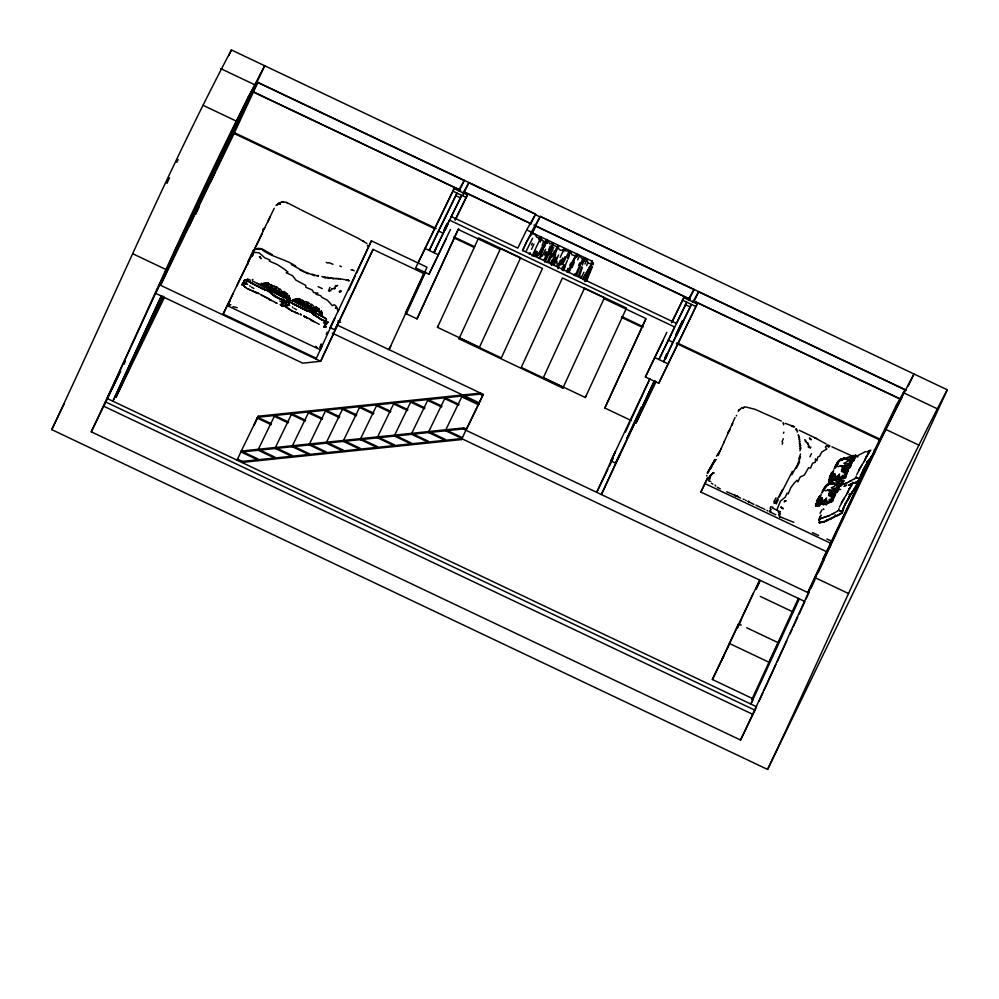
<?xml version="1.0" encoding="UTF-8"?>
<svg xmlns="http://www.w3.org/2000/svg" width="999" height="999" viewBox="0 0 999 999"><rect width="100%" height="100%" fill="white"/><g stroke="black" fill="none" stroke-linecap="round" stroke-linejoin="round"><path stroke-width="1.5" d="M282.03 294.68L282.043 293.456L284.877 292.22M295.279 299.338L294.143 300.125L294.955 300.462L295.617 299.663L293.594 299.688L313.461 309.34L319.942 311.351L322.265 313.586M818.531 504.433L816.52 505.494L816.108 504.058L817.294 506.206L816.458 506.143L820.853 503.471L823.75 504.932M321.516 311.276L321.69 313.686L320.816 312.924L321.928 312.675L306.631 306.218L314.198 309.977M850.062 467.682L850.311 464.985L850.786 466.608M304.383 303.409L304.807 304.083M326.273 320.155L326.461 319.48M367.445 245.354L367.357 245.929M830.381 501.411L832.679 498.414L831.58 500.237L832.666 501.023L831.967 501.748C828.995 500.499 828.758 503.309 830.394 500.349L829.832 500.074L829.944 502.06L830.693 502.285L836.687 490.159L843.306 480.382L840.796 480.994M836.812 480.719L833.853 479.732L835.439 479.083L834.177 479.795L835.176 478.446L832.779 477.135M844.355 506.256L842.219 512.949L842.157 511.538M872.901 454.682L863.673 468.881L859.577 480.319L859.515 478.908M246.229 280.02L244.518 280.082L243.681 281.656L244.718 280.107L247.128 280.582L262.55 288.923L268.981 291.209L271.066 293.531L279.158 298.476M252.223 254.295L252.035 256.106M321.765 319.68L313.674 314.722L311.588 312.4L305.157 310.115L288.786 301.386L286.863 301.373L284.678 306.381L284.428 305.532L285.202 306.056M850.274 459.09L850.286 458.441M245.629 283.291L247.34 280.257M288.236 304.483L290.597 300.886M836.425 490.696L843.144 480.444M321.928 312.675C321.628 314.922 322.04 311.688 318.182 311.276M842.332 480.444L842.507 482.642M228.734 304.033L228.971 304.995M817.507 499.999L817.619 501.973M242.595 284.865C241.283 285.102 242.707 282.917 244.705 286.588L242.919 284.927M284.428 305.756L284.64 306.144M831.343 473.451C831.493 471.503 830.394 476.56 833.191 476.361L833.353 477.21L831.568 475.636L830.169 475.849M838.348 489.61L838.049 488.586M289.847 300.125C290.297 295.105 287.987 300.699 288.449 297.814M315.035 310.327L315.796 312.275M829.407 481.343L828.683 482.105L829.37 481.131L830.007 481.768L829.033 480.269L830.306 482.355L829.457 482.33L830.731 481.843L830.531 479.632M831.505 480.531L829.957 482.28C828.233 480.844 828.908 481.368 829.232 482.205L831.605 480.219M832.766 500.362L831.568 500.199L831.98 498.976L837.462 490.034L836.575 491.533M837.774 463.399L838.011 463.948M593.156 262.837L593.106 264.623L593.156 262.837L592.02 264.548M855.007 457.554L854.819 455.706L853.208 455.994L855.756 455.282L849.45 465.497L845.279 475.636L841.945 477.847L844.417 476.735L849.462 465.322L852.809 460.227L854.395 459.428M584.927 275.974L589.41 267.345L591.658 266.845L589.535 269.63L590.147 267.794L591.633 267.607L589.872 269.043M549.363 254.308L553.209 243.456L552.959 242.857L549.812 243.981L547.539 240.359L546.291 243.169L547.539 240.359L546.79 243.456L547.664 241.458M818.144 500.574L819.779 502.285L819.217 503.733L817.444 502.997L816.732 501.361L818.73 498.513M820.504 495.704L818.818 496.828L818.331 498.513L821.877 501.823C822.327 505.369 825.249 501.923 822.751 500.561M285.19 301.411L289.348 297.764C287.874 303.996 288.286 293.669 289.46 299.688L288.386 300.075M837.212 492.42L837.562 489.71L837.986 491.408M835.189 494.555L834.54 496.69M838.548 460.751L836.762 464.685M846.34 475.137L846.365 474.488M852.172 461.113L853.77 460.839L853.833 459.715M817.444 499.463C819.904 500.199 816.645 497.365 817.632 500.924L816.458 501.773L816.907 503.046L816.108 504.058M228.609 304.308L229.32 302.272L228.846 304.47M321.166 343.956L320.654 345.804M836.725 465.172L836.712 463.698M837.761 483.841L837.799 483.204M295.429 299.575L294.955 300.462L306.044 305.894M280.394 202.51L280.045 204.433M277.672 290.284L277.922 291.858L289.91 298.576M710.264 469.093L711.263 466.57L707.879 473.039M849.038 467.707L849.937 466.233M321.478 312.612L321.865 313.261M826.273 485.227L824.387 489.123M833.241 499.562L833.291 498.901M280.145 203.796L280.494 202.472M815.971 503.946L816.97 506.131L818.106 505.107M289.173 296.953L289.348 296.266L288.324 299.25L289.173 300.125L288.449 298.564L287.899 299.862M289.673 298.326L286.925 296.129L287.987 297.19M819.692 522.752L823.663 521.965L819.23 522.427M847.077 457.417L847.676 458.066M242.12 284.94L241.92 284.265L242.32 284.927M845.354 475.836L845.291 476.548L845.029 475.074L846.153 474.413L845.404 474.138L846.44 474.375M289.061 298.226C291.283 297.527 287.1 299.151 288.674 297.977L288.611 297.44M272.615 287.774L272.977 288.461M282.867 295.067L283.978 297.69L284.927 297.153M837.349 463.324L837.587 462.287M824.35 489.622L824.375 488.111M286.763 302.222L288.836 301.211M820.241 503.459L821.603 503.658L822.189 502.447M842.307 476.111L843.106 477.347L842.956 475.949L844.617 477.46L850.361 463.424M819.455 518.469L820.966 515.134M287.65 299.563C285.102 301.373 281.331 304.046 281.618 305.831M326.198 324.488C330.007 319.942 325.587 324.051 324.388 326.486M585.501 279.72L585.714 277.435L584.178 277.61L583.266 279.508M836.175 466.82L836.762 463.424M846.702 474.363L846.49 472.977M287.113 299.912C293.057 297.964 284.765 295.529 280.057 293.344C273.701 291.296 267.108 284.64 261.288 284.603L265.097 284.727L278.696 291.995M587.812 272.165L587.999 270.254L590.147 267.794M853.358 455.457L855.693 456.268L853.97 458.953M718.119 455.419L734.989 417.607M836.188 492.332L837.137 490.946M288.723 298.039C286.8 299.6 291.646 302.148 289.373 299.987L288.536 299.737M729.807 430.394L729.907 429.408M825.024 487.787L825.299 486.775M294.93 300.449L294.093 301.024L294.193 300.112L293.019 299.987L296.79 298.901M321.278 311.488L321.303 310.776M284.553 305.632L284.927 306.119M830.981 475.936L831.318 475.174M568.269 258.866L570.342 251.186L565.821 250.861L564.073 248.763C561.625 252.085 557.492 249.825 558.478 245.979L557.03 246.978L553.259 255.569M832.204 500.124L832.13 500.836L831.742 499.637M837.075 489.997L837.674 488.149M829.295 477.972L830.506 475.836L830.494 478.171M288.224 298.801L289.548 298.077M783.216 422.54L783.041 423.564M833.628 498.801L833.453 497.377M288.674 298.926C291.496 298.689 284.827 301.523 288.374 300.786L289.148 299.076C289.785 303.359 288.212 296.641 289.211 300.649M713.461 463.923L713.748 462.4M297.602 302.11L296.94 300.986L294.505 300.936L295.005 299.575L294.193 299.987M840.946 480.419L843.206 481.331L841.408 483.928M818.518 498.976L818.893 500.262L818.755 499.463M264.747 283.416L261.363 283.916L263.261 284.465L263.836 283.616L263.261 284.465L274.113 290.309M800.748 445.292L799.749 448.638M845.691 477.472L845.366 478.109L843.993 477.085L844.679 477.684L843.918 478.109L841.608 477.547L840.808 478.658L842.607 478.109M833.74 479.27L842.157 477.485L839.11 477.897L837.936 479.033L839.472 477.797M849.525 464.285L848.863 465.734M829.195 500.224L829.944 501.51L826.023 501.96L824.837 503.071L826.385 501.873M840.696 460.152L841.882 460.102M848.476 469.98L846.952 470.429L847.764 470.429L847.364 472.24M321.016 344.568L319.792 347.777M844.28 473.801L845.354 473.613M567.657 258.504L568.868 254.757M586.688 276.598L588.736 272.028L587.112 273.926M832.891 480.931L831.705 481.968L829.195 481.181L828.87 481.993L829.195 481.181M845.753 475.586L845.029 475.074L846.153 474.413L845.092 474.737L845.941 475.424L845.291 475.124M302.035 304.782L303.334 304.62L296.79 300.662L294.717 300.274L294.505 300.936M817.706 499.625L817.632 500.924M846.028 472.202L846.365 470.379L844.255 468.394M316.97 311.488L302.635 303.684L302.959 305.482M835.713 476.61C838.298 480.032 834.964 479.545 833.366 476.873M279.982 204.108L280.145 203.122M796.69 430.631L796.103 428.758M582.979 279.108L587.899 270.354L589.672 269.53L585.389 277.56M836.25 466.795L836.3 465.596M264.36 285.851L262.387 285.002L263.386 283.591L262.562 284.24L261.638 283.441L261.763 284.178L262.337 283.704L261.476 283.404M830.281 500.886L832.666 501.023L829.095 501.648C826.972 504.008 830.057 500.524 827.784 501.998L827.659 502.772L829.008 501.635L820.741 503.209M540.921 237.263L540.459 239.985L540.921 237.263L532.105 256.106M282.48 303.933C279.395 306.681 284.902 305.394 282.754 305.906M325.362 327.098C327.347 326.948 322.265 325.986 324.225 327.023M577.097 256.868L577.072 254.108L575.324 255.769L567.507 271.965M831.118 481.256L829.807 482.055M584.378 261.139L584.378 258.217L582.629 259.29L575.062 275.724M836.812 488.961L836.088 490.347M713.011 473.176C711.201 473.439 707.717 479.92 709.302 477.659L708.741 479.358M835.539 494.517L834.015 494.867L834.802 494.892L834.34 496.665M289.623 297.727L285.964 296.129M831.23 498.026L832.304 497.914M848.925 468.119L848.426 467.619L849.674 467.057L849.025 466.408L850.236 465.359L849.4 466.895M710.239 467.832L712.637 463.823L710.451 468.893M833.029 496.565L833.428 494.78L831.443 492.694M854.807 458.129L854.557 459.153M849.612 496.228L855.544 487.325M242.869 283.991L243.843 281.968L242.233 284.378M285.689 303.609L285.589 304.745L286.351 303.134M843.431 476.723L844.217 475.874L845.391 476.898L844.754 475.924L845.941 476.086M326.348 323.326L326.935 322.889M835.389 466.358L835.152 467.445M282.218 300.986L282.754 300.399L282.143 301.486M324.825 322.178L325.362 321.591L324.75 322.677M563.836 251.686L564.073 248.763L560.214 257.392M587.724 274.425L589.298 268.868M842.282 483.191L841.995 484.24M842.981 509.552L843.568 507.742M860.339 476.923L860.926 475.112M836.875 490.472L832.329 498.439L833.341 498.713L833.803 496.528M590.884 265.946L591.445 263.411L588.486 263.424L586.001 258.803L584.865 258.391L582.854 262.175M823.226 503.221L820.454 500.736M243.082 282.417L242.982 283.554M303.571 300.911L303.846 302.023M575.749 257.642L577.072 254.108L572.115 263.711M783.603 424.837L783.79 423.976M800.199 443.606L799.587 446.141M843.193 508.528L850.087 495.017L856.23 486.563L858.191 482.305L857.092 482.23M320.691 312.849L319.767 313.236M286.501 303.246L286.788 302.01M552.397 246.878L552.959 242.857L549.338 251.448M819.005 520.866L819.405 519.155M851.011 464.585L850.998 462.724L851.81 462.912L849.837 465.322M819.667 521.703L819.242 522.739M798.151 435.552L798.376 434.59M842.232 511.65L838.598 510.289C847.814 512.937 835.102 515.484 832.317 518.094M859.59 479.021L855.956 477.659C863.636 478.758 856.942 481.93 854.07 483.254M283.891 302.859L282.005 304.27M326.498 324.051L324.613 325.462M817.919 505.032L816.245 506.018C815.983 504.582 814.984 505.656 816.957 505.681L817.919 505.032L817.594 503.471M711.65 467.232L711.812 466.545M317.495 311.126L321.166 312.412L320.067 313.861L320.916 312.999M321.903 312.912L320.816 312.924L321.541 313.723L321.516 312.749L320.854 313.236M284.703 296.278L274.051 290.647M718.269 454.795L718.718 453.259M544.293 247.377L546.803 240.697M585.164 281.343L585.689 279.295M845.354 504.02L845.004 504.757L848.551 498.376M865.771 466.158L860.551 475.899M293.032 300.512L293.556 300.299M830.743 476.236L830.244 475.799L829.033 480.269M801.023 447.827L799.949 450.849M263.074 285.127L263.249 284.453M852.06 492.857L852.284 492.007M289.585 299.638L289.822 299.038L288.274 299.525L289.835 300.899L289.173 299.812M776.211 503.971L778.209 499.65M850.324 463.898L851.822 461.775L848.501 458.978M296.79 300.662L297.103 301.523L296.403 300.836M799.774 439.223L799.163 441.308M830.818 501.261L831.418 501.698L831.593 500.137L832.342 500.686M838.261 489.323L838.311 487.487L840.209 485.127L846.815 482.904L854.882 478.509M843.231 508.354L842.157 511.888M860.589 475.711L859.515 479.258M799.013 435.851L798.588 437.225M800.536 457.018L797.689 463.848M833.141 500.112L833.253 498.464M874.899 450.424L873.988 453.171L875.549 449.675L874.45 449.6M323.738 326.71L325.849 326.898L325.137 326.673M270.254 288.399C272.103 290.185 270.517 287.088 270.904 289.061L271.578 289.473M587.624 262.662L586.638 265.634M712.125 464.622L715.609 459.777M712.15 465.359L713.611 462.05L707.255 473.189L709.502 469.23M866.97 463.598L869.392 460.364M540.983 238.374L543.631 241.658L542.157 245.342M857.542 483.054L852.184 492.332M713.848 462L714.685 459.602M869.642 459.378L869.142 460.676M863.011 470.229L868.006 461.226L873.588 453.933L869.542 459.702M522.689 250.761L526.56 241.82L531.843 233.154L534.927 234.203L536.813 237.325L539.885 238.149M798.85 439.235L799.525 437.262M847.314 493.044L852.347 483.791M864.659 460.414L869.704 451.161M289.186 298.401L289.198 297.602L288.674 298.351M578.508 275.936L581.605 266.745M799.237 443.656L799.675 442.42A13.699 8.704 -18.5 0 0 800.112 441.296M844.992 476.785L841.57 478.359M308.429 305.657L307.979 303.908M837.674 489.71L836.225 491.021L837.05 491.146L836.7 489.972L838.311 487.487L838.661 488.174M306.094 303.733L305.307 304.795M576.723 275.337L580.681 264.285L584.378 258.217L582.454 265.035M582.342 267.495L579.308 276.511M592.295 267.108L586.538 280.881M833.328 471.765L833.616 469.855M818.893 496.728L818.681 497.452M819.53 517.582L819.267 520.017M298.564 301.81L297.964 300.549M845.566 503.209L843.556 507.529M862.924 470.579L860.913 474.9M563.823 270.542L565.496 265.422M551.473 265.472L555.606 254.508M248.526 260.527L247.877 264.086L248.651 260.09L253.721 249.75L252.51 253.122M738.261 411.176L741.882 407.567M837.624 488.636L839.172 486.613L836.013 483.641M563.049 270.542L567.432 260.302M586.675 259.24L584.939 264.011M566.708 271.89L567.969 268.356M810.888 447.102L810.351 448.151M828.883 480.144L830.356 481.143C832.217 481.943 829.632 482.717 829.395 481.156L830.344 481.106L830.269 482.03L831.692 481.281M847.614 492.445L848.376 490.422M864.972 459.815L865.733 457.779M272.003 285.277L272.165 286.376M265.097 284.727L265.359 285.614L264.298 285.127L265.097 284.727L264.822 285.502L266.958 286.588M839.41 507.142L844.392 498.064M856.767 474.513L861.75 465.434M562 268.394L562.612 266.671M797.227 432.142L797.577 431.206M818.418 500.561L820.291 503.758L817.382 504.97L816.782 504.433L816.832 505.931C817.831 504.145 817.731 507.842 819.879 504.907M543.718 260.514L547.577 252.11M544.905 262.337L549.675 252.185M547.165 262.612L553.671 247.402M587.537 276.361L589.922 271.428M551.198 263.873L558.478 245.979M782.017 441.883L783.278 438.698M831.817 501.036L830.394 500.349L830.781 501.211M588.698 273.901L586.151 278.846M551.885 260.152L550.599 263.624M556.018 257.168L553.309 264.036M775.649 502.335L782.567 489.522M835.364 466.933L838.336 462.525M841.832 484.503L841.283 485.189L840.084 484.453L843.306 480.382M829.033 482.042L829.37 481.131M312.088 309.041L316.795 307.392M557.704 266.733L560.451 260.077M564.073 264.723L562.137 269.955M846.19 495.042L842.332 501.098M863.548 462.4L859.689 468.469M782.779 442.732L782.217 444.243M311.139 310.165L311.663 308.853M821.066 494.03L820.953 495.279M544.954 260.227L547.44 255.032M548.813 261.988L552.522 253.646M584.827 281.069L585.464 279.395M307.18 306.106L306.581 305.607L307.305 303.421M709.39 477.884L710.351 476.336L709.253 477.947M556.468 262.912L557.08 261.288M851.36 463.374L854.932 455.906L853.708 456.131M845.654 502.859L847.789 499.85M263.486 228.446L262.937 229.745M798.8 458.828L800.574 453.971M557.192 266.371L557.792 264.822M831.28 476.76L832.854 478.708L832.754 480.032C832.03 482.28 833.965 476.76 830.993 476.76M568.931 251.623L562.612 264.473M540.222 242.095L540.946 240.26M320.467 346.678L321.029 345.292M543.369 249.263L539.31 258.242M589.223 269.043C591.333 262 593.056 265.347 593.344 263.049M229.32 302.272L228.883 303.371L230.319 300.337M545.554 249.288L542.27 256.206M587.562 277.697L586.088 281.318M783.441 433.254L783.903 432.13M817.469 505.244L815.596 505.631L816.832 505.931M822.914 491.233L825.973 486.913M535.102 256.556L537.287 251.448M838.985 461.088L838.985 460.364M837.949 479.47L836.45 478.621L837.649 479.483L837.824 478.359L836.126 479.058L839.435 478.009M776.023 497.902L773.888 501.535M266.82 285.951L266.308 284.665M282.267 293.881L279.408 293.469L280.532 293.119L274.75 290.672M538.711 239.385L539.348 237.849M708.791 478.221L709.265 477.035M274.313 288.162L273.439 289.186M580.469 277.872L581.106 276.323M581.281 278.097L583.928 272.19M560.826 265.047L565.022 256.693M569.018 272.49L574.075 260.577M819.043 502.122L819.704 501.261M531.48 249.3L533.928 244.081M557.842 268.619L562.674 257.967M574.2 262.512L572.09 267.532M818.506 504.408L819.592 504.47M848.813 489.61L849.175 488.748M866.17 456.98L866.533 456.106M310.701 307.417L309.315 306.78L309.565 305.731M533.691 256.056L535.951 250.724M276.536 290.172L276.224 288.411M549.512 249.35L548.039 252.635M836.65 464.085L836.213 466.171M309.99 309.016L309.29 306.88L306.805 306.918M317.32 310.627L318.069 309.927M557.03 264.897L557.704 263.311M738.423 410.626L739.56 409.49L738.536 410.514M770.429 511.513L769.617 511.563L770.766 511.688C767.432 510.651 773.688 509.852 770.117 508.628L770.679 506.768L772.876 507.142L772.714 508.129L780.394 511.863L778.246 511.913L780.481 514.035L778.808 513.973L779.957 516.833L779.37 516.545L793.88 522.352M554.507 250.662L551.823 257.23M776.698 510.402L780.431 501.061L785.177 497.252L787.175 493.081L788.136 493.931L790.771 487.762L794.392 482.904L797.027 480.219L797.876 481.868L800.211 476.985L804.282 475.149L808.553 467.769L810.564 468.056L812.612 463.149L815.271 462.337L815.496 458.816L816.857 460.701L817.869 456.88L819.592 456.206L821.69 452.11L826.86 448.988L825.424 447.265L825.861 446.366L826.573 445.866L829.02 447.015L827.359 445.429L828.496 445.154L829.982 446.078L826.76 445.242M576.648 256.019L577.534 254.345L579.47 255.756L577.684 259.852M852.284 484.115L852.572 483.441M869.642 451.486L869.929 450.811M349.363 280.794L346.665 279.87M574.175 275.462L574.9 273.763M546.191 251.711L544.53 255.095M568.244 272.39L570.429 267.37M587.449 276.049L584.877 281.293L585.714 277.435L584.465 280.557M816.245 504.982L815.858 505.594M841.845 478.196L841.782 477.697M304.72 302.098L301.823 303.521L301.248 302.997L302.635 300.212M313.698 309.74L314.36 309.166M329.358 288.674L329.932 287.362M554.07 265.247L558.641 254.932M708.741 478.858L709.602 477.335M845.828 473.151L846.265 472.165M818.568 504.195L817.969 505.407M282.13 301.286L282.005 301.998M824.275 488.436L823.626 490.184L824.425 487.824M842.02 481.73L841.857 480.919L843.293 480.756M303.184 304.071L303.871 302.672L304.57 304.658M331.268 289.698L331.805 288.486M536.713 255.969L538.049 253.109M586.388 276.186L588.561 272.24L586.788 274.013M816.42 504.982L816.071 505.881L816.458 505.182M838.211 463.299L838.161 461.775L839.61 460.689M823.413 502.622L824.762 502.422L823.413 502.622L824.55 503.533L824.762 502.422L826.348 502.11M839.048 508.678L838.598 509.54M856.405 476.048L855.956 476.91M849.013 497.527L852.035 492.832M866.37 464.897L866.72 464.11M300.025 300.025L300.761 299.625M531.431 232.455L592.132 261.189M548.826 249.275L550.374 245.966M811.525 453.596L809.902 456.768M849.45 496.765L848.176 499.138M300.05 302.01L300.237 300.811M718.606 453.496L720.129 450.661L716.458 456.206M51.711 429.607C111.576 303.109 166.046 173.714 231.406 49.95L947.289 389.785L866.37 565.709L767.594 769.442L51.711 429.607L64.123 404.008M166.92 183.416L169.505 177.797M228.821 55.569L231.406 49.95M436.301 228.534L233.479 132.243L159.528 284.79L103.684 406.206L752.971 714.435L740.559 740.034L91.271 431.805C148.963 309.802 201.573 185.065 264.71 65.759L233.117 133.017L434.94 228.833M175.175 250.799L159.89 284.028L160.889 284.503L234.116 133.491L257.779 82.542L249.188 97.577L232.03 132.967L175.437 252.372L174.438 251.898L248.189 97.103L256.88 81.893L535.576 214.186L530.906 223.776L464.323 192.17M160.889 284.503L179.995 242.957L178.996 242.495M207.33 183.754L187.937 225.936L188.936 226.411L230.669 138.162L229.67 137.687L207.33 183.754L208.329 184.228L188.936 226.411M229.67 137.687L210.277 179.857L211.276 180.332M195.816 214.148L199.238 206.693M210.752 181.681L214.723 173.027M215.946 170.392L252.297 91.346L460.739 190.31M161.264 296.004L112.875 401.211L115.584 395.616M161.438 295.854L114.985 396.853L115.984 397.327L164.248 297.777M115.984 397.327L162.437 296.328M316.396 358.316L223.164 314.061L263.461 230.507M461.55 439.56L466.346 429.183L463.686 427.922L241.296 451.048L237.075 460.164L237.575 459.14L242.307 461.388L462.05 438.536L461.55 439.56L241.808 462.412L242.307 461.388M257.667 417.257L253.946 425.349L258.167 416.233L480.569 393.119L480.069 394.143L257.667 417.257L271.541 423.851M257.942 450.124L258.329 449.275L274.987 457.18L274.588 458.029L257.942 450.124L274.713 415.484L288.586 422.077M274.713 415.484L274.325 416.346L288.199 422.927M274.987 448.351L275.374 447.502L292.02 455.407L291.633 456.256L274.987 448.351L291.758 413.711L305.632 420.304M316.021 359.078L334.827 318.182L330.244 327.647L334.902 329.857L339.485 320.404L320.679 361.301L302.709 363.149L155.607 293.319L229.57 140.772M291.758 413.711L291.358 414.573L305.232 421.153M348.726 290.097L355.207 276.024M356.506 273.202L371.391 240.821L426.998 267.22L423.988 273.589L373.039 249.4L334.902 329.857M159.528 284.79L320.679 361.301L373.039 249.4M292.02 446.578L292.42 445.729L309.066 453.633L308.679 454.483L292.02 446.578L308.803 411.95L322.677 418.531M308.803 411.95L308.404 412.799L322.277 419.38M309.066 444.805L309.465 443.956L326.111 451.86L325.711 452.709L309.066 444.805L325.836 410.177L339.71 416.758M325.836 410.177L325.449 411.026L339.323 417.607M326.111 443.044L326.498 442.182L343.144 450.087L342.757 450.936L326.111 443.044L342.882 408.404L356.755 414.985M342.882 408.404L342.495 409.253L356.368 415.834M343.156 441.271L343.544 440.409L360.189 448.314L359.802 449.175L343.156 441.271L359.927 406.63L373.801 413.211M359.927 406.63L359.528 407.48L373.401 414.073M423.963 272.914L405.369 313.336L417.02 318.868L458.628 228.621M424.413 272.852L388.998 349.65L390.734 346.066M434.478 251.81L435.751 249.026M444.093 230.894L447.302 223.926M406.368 313.811L425.674 271.853M444.78 230.494L449.475 220.092L674.562 326.948L670.054 336.738M463.049 194.942L464.398 192.033M360.189 439.498L360.589 438.648L377.235 446.553L376.835 447.402L360.189 439.498L376.96 404.857L390.834 411.451M376.96 404.857L376.573 405.706L390.447 412.3M417.02 318.868L458.179 229.408L500.124 249.325M377.235 437.724L377.622 436.875L394.268 444.78L393.881 445.629L377.235 437.724L394.006 403.084L407.879 409.677M394.006 403.084L393.618 403.933L407.492 410.527M437.5 327.335L478.646 237.874L520.604 257.792L479.458 347.252L437.5 327.335L438.249 325.799M394.28 435.951L394.667 435.102L411.313 443.007L410.926 443.856L394.28 435.951L411.051 401.311L424.925 407.904M411.051 401.311L410.651 402.172L424.525 408.753M411.313 434.178L411.713 433.329L428.359 441.233L427.972 442.082L411.313 434.178L428.084 399.538L441.958 406.131M428.084 399.538L427.697 400.399L441.57 406.98M458.978 338.786L500.499 248.564L542.457 268.481L501.311 357.942L459.353 338.024L458.978 338.786L562.862 388.112L563.236 387.337L521.278 367.42L562.437 277.959L604.383 297.877L562.862 388.112M428.359 432.405L428.746 431.556L445.404 439.46L445.005 440.309L428.359 432.405L445.129 397.777L459.003 404.358M445.129 397.777L444.742 398.626L458.616 405.207M531.53 234.802L535.576 225.999L689.397 299.026M532.405 232.917L535.651 225.861M462.05 438.536L445.404 430.631L445.791 429.782L462.437 437.687M478.821 403.908L462.175 396.004L461.775 396.853L478.434 404.757L483.229 394.38L338.049 325.462M537.312 256.381L542.232 246.765M585.339 397.515L626.485 308.054L584.527 288.137L543.381 377.597L585.339 397.515L586.076 395.979M631.455 420.666L604.82 408.017L645.966 318.556L604.008 298.639M645.779 319.168L604.82 408.017M625.436 432.005L629.932 422.24M631.206 419.455L649.812 379.021M641.346 407.068L626.598 439.135L642.232 406.893M656.206 381.443L636.113 422.877L635.114 422.402L654.357 380.582M664.622 358.266L666.595 353.908M654.47 381.231L601.373 494.542L620.179 453.646L615.596 463.111L610.938 460.901L649.737 379.021M654.607 381.793L635.114 422.402M665.509 358.092L667.432 353.908M675.761 335.776L682.18 321.84M636.113 422.877L655.356 381.056M665.621 358.741L667.544 354.558M827.422 552.11L700.886 492.045L707.479 478.009M799.4 598.713L750.836 704.058L752.946 699.712L751.947 699.238L752.322 698.463L712.374 679.495L759.44 580.556M721.802 660.039L728.845 644.73M730.132 641.945L738.461 623.838L741.208 625.137M753.346 593.119L737.337 627.934L740.759 620.953M756.068 588.873L759.914 580.506M751.947 699.238L798.401 598.239M809.178 592.257L808.179 591.783L827.284 550.237L822.726 559.652L823.725 560.127L880.319 440.721L901.772 397.814M740.559 740.034C798.251 618.031 850.861 493.281 913.985 373.988L908.116 386.113M829.095 548.451L830.781 544.805M753.458 713.373L756.505 706.743L107.218 398.514L119.43 373.326M759.078 701.136L762.949 692.719M764.247 689.909L775.861 664.66M777.147 661.862L786.825 640.821M790.047 633.803L791.982 629.595M793.281 626.785L797.789 616.97M799.088 614.16L804.894 601.535L461.938 438.736M806.006 599.1L808.815 593.019L463.186 428.946L240.796 452.072L258.167 416.233M811.088 588.099L814.909 579.795M818.094 572.864L823.825 560.402M899.225 401.998L900.499 399.238M767.594 769.442C827.447 642.956 881.917 513.561 947.289 389.785M279.857 203.696L280.232 202.859M539.984 258.441L541.67 254.995M832.242 480.956L832.542 480.294L831.543 480.319L829.595 481.805M531.356 232.63L522.465 250.337L676.298 323.364M326.223 334.253L327.222 332.118M585.352 281.618L586.176 279.87M263.374 229.608L263.823 228.659L262.749 230.744M586.338 277.023L587.375 274.812L584.565 278.684M819.779 504.008L819.217 504.845L819.829 503.121L817.457 502.485M330.244 327.647L371.391 240.821M455.282 219.98L467.42 194.93L454.108 188.611L415.659 267.907L428.983 274.226L446.516 238.062M438.474 230.969L429.233 250.462L457.03 193.119L438.474 230.969L443.131 233.179L461.7 195.329L450.849 217.707M443.131 233.179L433.891 252.672L447.452 224.7M428.983 274.226L450.424 229.558M671.603 322.515L683.853 297.677L697.177 303.996L658.728 383.291L645.404 376.973L666.857 332.305M676.61 323.164L686.775 302.185L658.978 359.528L671.178 334.353M615.596 463.111L654.395 381.231M672.876 342.245L663.636 361.738L691.445 304.395L672.876 342.245L668.219 340.035M658.728 383.291L697.177 303.996M822.726 559.652L879.32 440.247L896.478 404.857L905.069 389.822L901.16 397.889M791.82 474.825L797.077 465.322M348.476 280.145L348.151 280.831L348.089 280.02M586.663 272.19L582.629 279.37M834.664 467.045L835.439 465.709M799.587 462.087L796.278 468.419M819.217 504.845L819.542 504.183L819.542 505.007M285.477 305.182L285.514 304.445M820.004 513.324L822.065 509.765M176.748 162.362L178.097 159.578M91.271 431.805L120.692 371.128M124.038 364.223L125.312 361.363M118.294 390.022L121.753 382.892M123.039 380.232L163.736 296.303M264.797 227.735L274.238 208.279M223.164 314.061L233.267 293.219M236.638 286.263L262.238 233.466M267.62 222.352L270.317 216.795M322.327 345.629L320.304 349.8L227.073 305.532M417.682 263.724L454.108 188.611M459.365 190.597L464.323 180.369L458.429 190.672M444.043 229.645L446.765 224.038M444.992 230.22L447.677 224.688M413.524 296.516L414.885 293.706M419.642 283.891L421.004 281.094M464.023 192.807L468.981 182.58L463.099 192.882M455.169 219.768L467.42 194.93M526.66 229.882L531.318 232.093L540.009 216.883L535.339 214.673L526.66 229.882L517.807 248.127L451.211 216.508M535.414 226.336L540.234 216.408L906.168 390.122M445.404 430.631L462.175 396.004M463.186 428.946L463.686 427.922M465.859 430.207L483.229 394.38M466.371 429.582L479.308 402.897L332.267 333.104M645.404 376.973L662.949 340.796M671.715 322.714L683.853 297.677M610.938 460.901L615.521 451.436L596.715 492.332L607.916 469.23M689.11 299.663L694.068 289.435L688.186 299.737M609.228 466.508L613.186 458.354M675.824 334.503L682.629 320.479M676.748 335.14L683.453 321.303M693.768 301.873L698.726 291.646L692.844 301.948M700.886 492.045L707.567 478.259M712.374 679.495L723.825 655.856M727.21 648.875L728.571 646.078M756.318 588.848L759.702 581.868M779.083 641.408L781.792 635.826M808.179 591.783L819.704 568.006M584.577 278.858L587.487 273.326M586.301 277.747L587.125 276.074M828.683 482.105L829.944 481.83M832.791 497.502L833.266 496.553L833.778 497.102M847.065 493.431L847.726 492.082M864.422 460.801L865.084 459.44M299.126 303.971L299.438 303.334M865.534 466.508L865.908 465.734M531.456 245.055L532.33 243.294M540.534 254.245L544.867 245.155M299.525 304.195L299.862 303.521M538.536 255.457L546.453 240.284L545.504 242.67L545.379 241.271L543.631 241.658M586.987 274.076L587.862 272.34M822.614 503.434L821.153 503.733L825.486 502.847L826.023 501.66L825.199 499.625M285.14 295.454L285.951 294.78M817.482 504.882L816.957 506.131L816.433 505.656M294.093 301.024L294.33 300.162M822.202 491.271L823.014 489.96M837.549 479.258L839.085 477.584L838.186 475.636M288.124 299.363L286.738 300.462M288.961 297.54C288.374 298.726 289.623 298.564 288.449 298.614M847.901 499.8L848.413 498.788M779.22 497.04L792.394 471.341M339.26 291.77L339.61 291.121M273.064 286.488L270.904 287.7L269.455 287.237L271.129 284.54M856.568 485.726L857.979 482.33M873.925 453.096L875.336 449.7M271.353 288.386L272.128 287.013L272.715 289.011M264.148 228.871L263.611 229.782L264.385 228.421M340.372 291.546L340.721 290.884M714.31 461.638L715.534 459.615M321.403 314.548L321.853 313.561L321.178 313.461L322.078 314.136L322.015 313.336L320.854 313.449M855.756 455.282L852.646 459.54L853.521 460.676M580.032 262.625L578.496 265.334M826.772 485.002L828.808 483.803M277.31 204.97L278.771 202.922M863.86 462.013L864.285 461.201M846.503 494.642L846.927 493.831M823.8 490.671L823.338 489.498L825.936 485.976M268.319 286.214L268.594 285.027M339.598 292.058L340.01 291.296M589.435 268.157L588.336 270.13L589.822 268.831M525.986 251.536L532.592 238.237M582.579 260.589L583.578 258.803M774.15 503.121L775.224 501.473M837.649 479.483L838.948 478.096L841.483 478.334L840.221 478.096L840.921 477.897M267.27 288.137L267.62 287.512M858.641 470.392L859.44 468.968M841.283 503.034L842.082 501.598M529.233 254.108L530.094 252.585M267.657 288.374L268.032 287.7M339.073 309.528L337.887 311.626L337.013 307.33L335.402 308.404L336.226 306.356L335.377 305.457L334.141 304.757L332.38 305.706L327.347 300.162L321.915 297.377L320.741 295.716L315.996 294.23L317.894 293.231L313.748 292.582L312.138 289.922L305.881 287.325L305.694 285.377L295.904 280.12L292.632 275.761L286.238 272.69L287.912 272.003L284.016 268.931L277.285 264.535L269.38 261.139L270.03 260.102L264.71 257.767L259.116 252.772L254.233 252.385L251.099 255.307M535.576 214.186L468.881 182.767M540.234 216.408L693.968 289.61M262.387 285.002L262.537 284.091L264.323 284.54M819.292 499.925L818.381 501.336M287.325 300.961L287.824 300.087M243.744 282.043L244.018 281.356M831.18 474.587L831.992 473.826M340.671 291.833L341.121 291.059M268.444 284.24L269.255 283.878M818.356 505.469L817.557 505.769M278.184 292.957L277.31 291.408L275.612 291.396L276.211 291.92M824.55 503.533L826.223 502.522M866.121 456.868L868.668 452.947M848.763 489.498L851.31 485.576M571.428 262.362L569.73 265.172M263.748 229.558L264.885 227.672M710.214 477.185L708.815 479.32M711.713 474.725L712.699 473.364M286.426 301.061L287.874 299.475L285.389 301.536M584.577 275.911L585.776 273.926M321.491 314.161L321.366 313.324M710.039 477.522L708.803 479.183M819.779 517.257L820.916 515.397M288.374 300.786L290.147 300.15M872.714 455.182L873.463 453.958M321.803 314.972L321.753 313.898L321.278 314.535M302.572 305.244L302.123 304.133M589.348 270.404L588.286 272.115L590.022 269.78M818.818 501.96L819.704 500.561M839.872 480.531L840.683 479.245M865.996 465.721L866.533 464.872M848.638 498.351L849.175 497.502M709.427 477.26L709.964 476.411M849.899 465.896L850.236 465.359L849.462 465.322L849.874 466.496L849.674 465.834M283.691 299.225L282.492 300.761L283.304 299.962M326.298 320.417L325.1 321.953L325.911 321.154M287.025 300.624L287.65 299.912M736.65 415.384L736.288 415.946M827.447 485.089L829.545 484.253M867.969 453.958L869.28 452.072M850.611 486.588L851.922 484.702M264.673 284.852L263.973 284.503M830.219 475.649L831.006 474.837L831.243 475.899M711.163 475.349L709.29 478.059M845.629 476.86L846.34 474.075M296.778 299.188L296.079 299.987M837.112 490.571L836.7 489.972M587.225 274.862L586.388 275.437L588.361 272.64M246.915 281.156L246.84 282.005M289.523 302.36L289.448 303.197M837.874 461.638L841.82 459.103L841.358 460.152M296.041 299.912L294.717 300.324L295.679 300.487M855.369 487.812L856.23 486.563M715.459 459.515L714.085 461.426L716.046 459.515M308.017 303.109L309.253 303.059M855.244 456.568L854.47 457.754M710.426 475.462L708.865 478.696M825.611 486.138L826.847 484.79M838.248 461.738L835.738 465.172L836.225 466.283M299.837 300.562L298.726 301.298M315.572 311.064L317.52 310.989M308.591 306.705L308.204 307.217L307.917 306.318L309.29 306.88M827.784 501.998L827.659 502.772L828.571 502.272L826.86 502.01M838.573 478.771L838.935 478.084L839.123 479.62M836.737 478.608L835.976 479.645L834.927 479.07L836.737 478.633L839.11 480.232M825.536 486.625L827.297 485.127M842.744 481.618L841.945 482.754M283.704 302.322L284.328 301.698M818.431 498.451L819.305 497.839M289.048 299.101L288.224 298.713C289.073 297.927 289.51 298.226 288.411 298.501M829.757 481.543L828.733 481.955M831.555 472.764L833.116 471.565M828.508 502.709L829.645 502.722M825.486 502.847L825.861 502.185L826.023 503.833M276.598 291.196L276.186 291.696L275.949 290.796L277.31 291.408M283.591 303.296C289.935 298.601 274.325 299.438 272.153 294.018M327.834 321.953L321.878 319.93L314.76 315.209M589.323 268.968L588.174 270.367L590.384 269.28L589.41 269.081M324.5 326.248L325.087 325.125M850.286 457.33L851.073 456.605L850.124 456.78M823.7 502.647L823.076 503.034L826.011 504.507M841.87 481.106L844.155 480.906M856.63 455.769L853.795 456.406M853.621 456.993L855.344 455.482L853.633 456.506M831.568 475.636L831.755 476.448M292.869 299.65L293.631 300.012M828.758 484.278L831.468 483.553M228.921 303.321L229.283 305.057L230.856 304.795M816.782 505.382L815.746 505.731M838.348 461.426L841.245 459.403M841.658 478.509L842.819 478.484M836.962 463.811L837.374 462.812M841.882 481.655L842.906 480.594M827.334 484.552L830.419 483.566M837.899 482.267L838.698 481.593L837.774 481.743M855.194 482.567L854.157 483.241L859.315 480.357M836.225 516.083L841.957 512.999M307.242 305.145L308.079 304.67M268.207 284.752L267.033 285.439M840.521 465.871L848.401 467.12M831.68 474.263L830.594 475.686M283.329 295.804L287.225 296.328M321.141 312.537L321.453 311.251M826.061 485.914L827.771 484.577M840.896 485.614L840.122 484.478L840.846 484.465M288.961 297.427L289.26 296.216M840.871 460.177L840.209 459.827M839.372 461.451L838.523 462.087M855.169 478.146L854.682 478.683M837.811 510.789L837.524 511.138M286.713 300.387L287.512 299.613M276.348 287.637L277.71 287.687M852.035 456.593L852.721 455.556M838.748 474.7L839.659 473.976M833.366 480.432L833.228 479.557M844.679 477.684L843.368 478.209M275.587 287.912L274.663 290.035L275.662 286.85L276.973 287.025M827.035 485.876L826.185 486.476M838.798 481.143L839.672 480.944M854.582 455.694L856.28 455.806M299.987 304.008L300.687 303.296L299.35 302.647M820.354 504.408L820.853 503.471M743.568 407.53L743.119 407.992L744.367 407.068L743.019 408.166L743.531 407.704M294.193 300.112L293.019 300.687L293.743 300.886M825.773 498.676L826.685 498.002M275.374 289.61L276.261 289.173M851.185 456.231L851.81 455.719M850.561 462.737L850.886 461.513M831.455 501.885L830.157 502.347M288.024 297.59L289.385 298.651L288.336 298.139M321.104 312.899L321.778 313.187L320.941 313.374M828.458 519.73L822.439 522.052L824.824 521.765M261.676 284.328L262.375 284.44M268.132 288.199L268.868 287.512L267.595 286.8M335.077 286.351L335.976 285.527M840.159 459.727L841.058 459.228M334.503 288.861L335.252 288.174M335.439 286.651L336.401 285.789M295.03 300.2L296.041 299.375M334.016 288.649L334.84 287.912M261.251 283.591L261.913 284.29M874.212 450.049L875.124 449.575M856.855 482.679L857.766 482.217M826.348 504.92L825.511 502.959M275.974 205.432L278.371 203.521M262.787 284.328L263.724 283.379M842.157 480.756L843.818 480.944M834.527 478.958C835.751 479.545 833.328 479.57 835.626 478.933L835.651 479.433M837.899 487.487L838.261 486.288M228.846 303.271L229.683 304.845L228.996 304.707M263.162 284.79L263.836 284.715M838.198 463.798L837.362 463.998M834.627 516.446L826.148 520.991L827.996 519.892M838.76 461.126L839.46 460.539M259.515 249.513L256.056 248.926L257.942 248.876M711.138 474.775L712.374 473.751M839.709 461.001L839.535 460.239L838.611 460.776M828.646 519.592L831.355 518.568M264.61 284.103L265.359 283.329L264.772 283.691M316.596 309.278L315.984 309.965L318.831 309.016M295.816 299.787L296.803 299.101M336.775 286.076L337.674 285.364M833.353 475.024L834.615 474.787M332.742 289.036L333.579 288.374M826.448 485.539L827.147 484.902M286.763 297.939L285.951 298.451M850.511 456.955L851.61 456.555M817.494 505.719L815.471 505.182L816.195 505.169M263.524 284.265L265.372 283.042M820.504 498.863L821.74 498.663M835.077 468.431L834.177 468.406M857.816 481.156L858.665 480.519M840.459 513.786L841.308 513.149M841.17 478.558L841.608 477.547L840.509 477.797M321.104 314.722L321.79 314.21M287.425 298.139L288.823 297.864M826.185 520.916L827.459 520.092L826.585 520.629M838.536 481.63L837.399 482.08M283.092 305.806L282.355 305.956M325.699 326.998L324.962 327.148M284.515 294.068L283.841 294.742L286.488 293.644M839.872 460.214L843.518 458.304M828.121 484.428L830.806 483.141M841.732 478.134L838.835 478.409M297.977 299.038L299.176 298.701M289.872 299.363L288.711 300.224L289.198 299.638L288.274 299.525M826.91 502.572L828.009 502.347M283.966 301.985L284.665 301.511M304.683 301.71L305.519 301.548M326.573 323.177L327.272 322.702M840.022 478.434L841.146 478.196M297.939 299.275L299.962 299.35M263.074 284.078L263.836 283.616M837.237 476.585L837.487 475.736M841.795 482.117L842.656 482.18L841.845 482.704M839.859 481.381L838.423 481.668M836.8 515.871L837.874 515.172M846.715 468.706L847.277 469.055L845.504 469.168L846.628 470.192M266.708 283.266L267.969 282.992M282.667 303.821L282.205 304.745M325.274 325.012L324.812 325.936M824.237 500.561L824.5 499.7M828.72 515.884L837.324 511.313M849.125 484.915L851.573 483.866M869.729 450.537L866.857 452.048M852.372 483.166L850.723 484.178M591.658 266.845L589.672 268.119L591.346 266.633L590.546 265.746L589.572 267.245L591.47 266.271L589.41 267.345M827.909 501.423L826.073 500.949L825.686 499.363M841.021 477.322L839.135 476.91L838.685 475.374M822.589 492.744L821.678 492.619M840.571 460.139L839.784 459.89L840.546 459.378M255.307 249.613L257.218 248.888M288.786 301.386L290.647 300.324L287.4 301.348M244.63 283.704L247.377 284.365M287.237 304.895C287.525 303.109 291.321 306.843 288.923 304.97M833.853 479.495L830.956 480.631L830.968 481.518M312.6 308.466L310.389 308.142M850.898 480.819L849.212 481.668M833.541 513.449L831.855 514.298M865.721 451.498L857.904 455.494M295.879 299.787L298.027 298.776L297.39 298.664M840.746 459.79L843.755 458.841M246.179 280.195L248.039 279.133L244.792 280.157M832.379 476.748L833.016 476.386M833.853 493.156L834.39 493.543L832.629 493.518L833.715 494.63M273.052 286.114L273.938 285.989M324.375 327.073L323.651 326.735L324.25 326.448M844.942 485.989L845.978 485.477M848.651 485.139L849.5 484.677M316.458 308.092L315.247 308.778M833.291 517.532L829.195 519.155M830.856 518.793L831.605 518.394M819.492 500.586L820.129 500.249L819.879 500.998M587.375 274.812L584.178 277.61M833.341 473.838L835.152 473.813M842.719 458.941L841.832 459.353M264.398 283.878L265.734 283.229M851.81 462.912L851.048 463.823M847.227 461.663L843.843 463.361M842.956 475.949L844.217 475.874L842.232 475.349M820.541 497.702L822.302 497.702M843.968 486.288L846.777 484.902M843.006 458.491L841.583 459.028M298.339 298.788L300.811 300.062M843.343 458.454L844.405 458.017M324.812 322.827L324.737 322.477M283.192 293.531L284.478 292.907M847.751 457.48L846.603 458.017M839.11 487.712L838.323 488.586M815.708 505.906L816.22 505.469M846.078 483.254L846.815 482.904M296.84 299.101L298.376 298.713M831.455 500.636L830.519 499.3L829.158 499.45M323.651 326.735L324.363 326.448M844.729 464.335L850.012 463.086M262.537 283.966L263.386 283.591M834.652 486.226L831.268 487.749M819.817 505.631L818.705 505.981M831.031 483.029L832.092 482.629M835.314 516.208L834.739 516.458L835.788 516.171M841.583 481.481L842.669 481.605M830.394 500.349L831.081 500.049L829.832 500.074M313.211 307.43L316.333 306.681M829.457 515.534L819.704 518.806M822.214 517.994L820.728 518.506M844.58 469.093L842.569 469.268M834.702 479.82L836.113 479.795M832.08 488.736L837.337 487.787M265.509 283.279L266.671 283.004M266.446 283.092L267.507 283.079M288.649 299.063L288.162 298.913M263.711 284.328L262.762 284.902L262.849 284.191M256.768 248.689L262.625 249.226L272.252 254.645M244.118 283.778L244.842 283.504M856.443 481.98L857.192 481.693M839.06 514.572L839.734 514.31M821.49 503.533L823.064 503.871M852.547 461.276L852.696 460.726M868.081 451.548L868.93 451.236M819.417 522.839L820.316 522.502M828.633 501.81L829.42 502.222M839.023 481.768L839.672 481.53M281.231 292.108L284.503 291.521M845.853 465.934L847.976 465.871M826.273 502.547L828.333 502.472L825.736 502.447M589.672 269.53L590.384 269.28M830.681 477.41L829.969 477.385M831.73 493.394L829.744 493.469M831.218 482.892L829.295 483.553M820.042 518.818L821.016 518.493M828.283 516.046L822.876 517.757M845.641 483.416L840.109 485.289M839.909 486.163L840.334 485.514M839.56 486.001L841.158 485.876L840.771 484.228M822.102 522.04L820.728 522.44M835.688 482.08L837.025 481.83M575.324 255.769L571.952 254.845L570.342 251.186M320.829 313.549L321.915 313.449M854.42 458.703L852.646 458.878M832.417 484.128L833.94 483.891M832.766 480.069L832.554 481.031M244.206 281.181L244.855 280.981M286.813 302.372L287.462 302.185M846.877 458.216L843.718 458.391M836.588 478.721L837.349 479.033M833.116 490.359L835.214 490.422M281.343 291.77L281.98 291.596M841.857 483.691L840.496 483.928M870.204 450.299L870.891 450.137M852.859 482.942L853.533 482.767M817.869 501.361L817.157 501.261M288.599 297.952L289.348 297.764M856.905 457.03L858.066 456.743M839.547 489.66L840.708 489.373M822.614 502.947L821.69 503.871M823.551 502.734L824.287 503.084M297.452 299.088L298.551 299.3M851.248 465.472L849.462 465.322M837.874 466.67L839.859 466.133M825.286 490.809L828.458 490.084L835.226 492.057L832.317 490.884M833.191 476.361L835.751 477.734M841.383 459.115L844.58 458.641L843.456 458.553M839.784 459.89L840.683 459.715M843.98 469.767L844.729 469.63M709.253 478.958L709.927 479.07M847.764 470.429L847.402 471.004M320.816 312.924L321.428 313.474L321.316 312.799M844.242 466.146L845.029 466.009M834.802 494.892L834.427 495.467M829.12 483.728L832.741 483.603M846.103 458.129L846.802 458.029M827.971 484.453L828.321 484.815M557.03 246.978L553.159 244.855M282.043 293.456L280.607 293.069M831.106 494.043L831.855 493.943M829.819 479.245L831.268 479.857L832.791 479.183L831.343 479.395L829.57 477.572M844.03 471.928L845.366 472.352M848.601 456.993L849.362 456.893M846.79 473.751L846.815 472.115M844.367 466.933L843.144 466.745M831.98 498.976L833.029 498.713L831.98 498.976L832.791 499.7L832.167 499.363M289.111 299.163L288.324 299.25L288.911 299.8L288.199 299.013M836.837 478.721L836.538 479.433M831.518 490.484L832.304 490.397M833.778 482.892L834.465 482.829M841.021 459.652L842.794 459.652M843.568 477.235L843.543 476.198L845.878 476.76M840.359 465.634L844.093 465.921M829.158 481.381L828.833 481.818M854.807 455.731L855.756 455.656M831.618 491.271L830.419 491.021M300 303.346L300.687 303.296M843.094 477.684L843.868 477.634M831.056 496.153L832.354 496.665M853.421 459.515L852.684 459.565L853.895 460.214M851.061 461.438L852.209 461.713M296.116 301.798L295.317 301.311M827.759 489.885L831.393 490.272M823.8 502.797L823.488 503.508M281.805 202.11L283.441 202.035L282.405 202.073M833.278 472.402L832.454 471.99M281.93 201.548L287.188 202.722L300.037 209.303M829.919 501.86L830.681 501.835M298.152 298.838L299.088 298.851M268.169 287.537L268.793 287.512M845.579 459.041L846.278 459.028M838.448 486.226L839.56 486.575M845.991 465.621L846.715 465.609M840.209 485.127L841.283 485.189M306.019 306.243L306.705 306.243M831.43 483.054L833.416 483.091M853.134 460.089L852.809 460.227M285.452 301.061L281.094 299.525M328.059 322.252L323.701 320.716M321.116 313.536L321.678 314.223L321.066 313.848M847.277 469.055L845.903 468.956M299.413 298.551L299.85 298.951M270.142 289.048L270.991 289.061M847.527 466.383L848.938 466.558M321.491 313.698L321.141 312.887M833.278 490.059L833.978 490.097M289.023 299.7L290.185 300.649M306.855 302.06L306.044 301.723M830.444 483.841L831.942 483.928L830.669 484.003M820.216 495.741L820.554 496.316L819.829 496.053M839.747 484.977L840.534 485.027M289.523 300.1L288.798 299.912M834.39 493.543L833.041 493.344M845.703 458.816L846.49 458.878M841.695 468.993L842.507 469.068M795.891 429.607L796.915 429.682L795.941 429.295M831.168 483.229L831.705 483.304M243.968 284.091L245.829 284.265M286.576 305.282L288.436 305.457M275.299 286.563L274.475 286.176M834.752 490.909L836.138 491.183L836.051 492.719M793.568 426.511L791.395 426.261L794.58 426.798L785.164 423.326M261.613 248.801L257.879 248.252M851.435 464.223L850.748 463.811M828.895 493.181L829.694 493.281M745.279 406.88L754.882 409.253L781.318 421.029M237.2 307.667L232.992 306.643M709.54 481.256L710.676 481.406M822.751 501.71L820.679 499.575M284.265 300.237L278.609 298.364L267.869 290.497M326.873 321.428L321.216 319.555L310.477 311.688M836.2 477.147L833.253 474.35M316.758 308.416L317.532 308.554M834.202 474.3L835.251 474.887M318.868 311.663L320.292 312.275M847.864 464.91L849.013 465.359M842.944 471.99L841.408 471.478M854.407 456.63L855.231 456.78M302.585 303.971L300.387 303.396M844.005 458.603L845.067 458.841M300.499 302.859L301.248 302.997M267.832 283.129L266.758 282.817M841.645 467.045L842.444 467.195M843.543 476.198L844.63 476.411M821.365 498.164L822.364 498.788M335.789 278.209L338.261 279.108M284.74 293.231L285.514 293.394M823.226 501.136L820.429 498.189M252.048 283.379C258.192 287.45 266.258 288.499 271.403 293.556M286.601 296.528L287.275 296.678M307.555 310.826L311.538 312.113L314.011 314.747M838.71 489.048L838.486 489.647M270.717 288.249L268.544 287.6M268.706 287.075L269.455 287.237M264.922 289.71L267.969 290.659M829.982 496.153L828.508 495.591M841.92 481.63L842.731 481.805M828.945 491.271L829.707 491.446M847.327 460.364L848.064 460.527M748.076 501.411L753.883 504.408M268.631 283.266L267.969 282.879M774.275 502.909L775.374 503.159L774.7 502.272M736.75 496.103L740.584 498.101M833.541 477.797L832.055 477.36M833.266 483.878L831.855 483.466M835.139 489.46L836.263 489.985M312.1 274.101L318.157 276.323M317.357 307.767L316.408 307.505M834.327 475.262L837 477.072M321.378 314.797L322.053 314.972M333.391 278.147L335.951 278.946M255.382 292.345L257.63 293.019M297.989 313.536L297.939 313.449M834.814 484.952L835.526 485.152M712.936 472.577L714.235 472.939M273.664 290.484L274.4 290.697M247.153 288.499L258.878 293.606M285.664 306.368L291.533 310.776L298.376 313.649M743.156 499.163L744.155 499.463M820.604 501.698L819.155 501.198M762.936 508.304L760.813 507.617M821.44 499.138L824 501.048M285.04 292.532L285.714 292.732M320.979 313.998L321.391 314.123M300.761 307.43L310.577 311.85M281.056 304.558L282.305 304.982M853.82 456.918L855.156 457.092L852.784 457.38M843.643 468.394L842.644 467.782M828.646 481.406L829.282 481.593M850.798 456.705L851.548 456.855M328.996 262.662L333.017 264.273M832.554 475.162L832.155 474.45M326.211 262.4L328.072 263.049M330.507 277.61L332.08 278.209M324.425 276.711L328.783 278.484M327.485 277.235L330.719 278.371M288.911 299.8L289.198 299.363M252.585 291.233L254.008 291.783M295.192 312.425L296.616 312.974M284.84 305.731L287.312 307.779L285.527 306.119M300.237 314.21L301.361 314.623M289.722 298.489L288.299 298.426M280.519 304.495L282.193 305.195L280.157 304.395M847.539 472.19L848.114 470.005M330.731 290.896L328.983 289.523M338.124 278.334L339.96 279.146M252.235 280.931L264.086 286.875M294.842 302.123L306.693 308.079M819.729 498.988L819.367 498.289M841.445 470.042L846.128 471.553M820.129 500.249L818.83 499.937L818.83 498.164M321.828 276.486L325.711 278.084M755.956 505.119L759.914 507.105M830.843 492.669L829.882 492.02M300.936 314.56L300.274 314.31L301.286 314.71M254.97 292.22L255.831 292.545M297.577 313.411L298.439 313.736M352.635 269.805L354.233 270.816M305.856 272.19L314.498 275.736M816.583 438.436L814.822 437.762L826.136 443.943M324.525 326.024L325.537 326.748M258.154 286.238L262.113 288.524M257.667 293.119L258.679 293.519M845.067 466.496L848.064 467.507M340.247 278.634L341.533 279.208M275.687 302.635L277.048 303.172M305.657 310.165L306.593 310.539M255.332 292.257L255.969 292.507M287.188 202.722L286.189 202.322M828.608 494.18L833.154 495.929M245.829 279.995L250.849 282.642M265.047 289.835L263.049 288.973M288.436 301.198L293.456 303.833M306.643 310.627L307.655 311.026M846.715 459.465L848.588 460.152L849.5 462.013M268.132 289.111L260.09 284.64M270.354 290.409L280.869 295.991M302.697 305.831L310.739 310.302M312.962 311.601L323.476 317.183M339.847 265.959L341.333 266.633M810.226 439.298L811.188 439.697M318.019 308.179L319.518 309.24M845.966 467.544L847.152 468.494M351.049 269.73L352.235 270.292M251.985 290.996L253.047 291.471M294.593 312.188L295.429 312.437M274.488 292.607L270.866 290.684M317.095 313.798L313.474 311.888M809.44 438.349L810.401 438.761M726.685 491.795L736.001 495.779L734.477 495.267M826.897 538.998L831.243 540.909M267.22 288.798L267.982 289.123M309.827 309.99L310.589 310.314M252.26 279.395L252.897 279.67M269.143 289.71L269.78 289.985L268.619 289.36M311.75 310.901L312.387 311.176M852.01 455.931L831.917 446.815M297.827 299.001L298.501 299.288M317.844 275.362L318.481 275.649M815.346 437.962L799.312 430.307M276.623 303.172L267.67 298.301M319.23 324.363L309.765 319.168M834.252 484.04L836.051 484.802L836.875 486.7M289.223 298.713L288.973 298.701M262.612 295.667L261.576 295.204L267.158 297.977L266.159 297.427M307.704 318.057L304.183 316.396L306.83 317.732M366.958 243.544L358.067 238.262L301.186 209.927M362.837 240.921L363.748 241.333M262.425 250.087C272.64 257.255 285.339 259.191 295.729 266.046M309.99 319.23L313.873 321.803M291.271 264.585L303.983 271.453M275.549 293.169L276.686 293.681M318.157 314.36L319.293 314.885M257.692 286.214L250.649 282.642M304.72 309.715L293.256 303.833M342.657 279.083L343.506 279.508M281.818 305.844L281.131 305.519M286.363 293.169L287.762 294.268M298.813 299.712L299.663 300.112M308.766 318.619L303.821 316.196M322.227 288.611L318.119 286.651M271.491 293.781L272.677 294.393M314.098 314.972L315.284 315.584M275.736 293.244L281.918 296.503M318.344 314.435L324.525 317.694M268.556 283.816L269.056 284.278M720.316 488.811L717.332 487.35M279.52 295.254L283.329 297.477M322.128 316.446L325.936 318.669M256.78 82.068L464.21 180.544M698.626 291.82L906.068 390.297M220.742 68.631L254.033 84.428M903.321 392.657L936.612 408.466M463.561 191.646L531.168 223.739M533.978 225.075L690.321 299.288M693.131 300.624L900.174 398.913M252.223 91.483L459.652 189.96M694.068 301.236L900.099 399.038M452.709 191.071L466.021 197.39M682.454 300.137L695.766 306.456M248.189 97.103L249.188 97.577M455.631 195.579L460.289 197.79M685.376 304.645L690.034 306.855M896.478 404.857L897.477 405.332M202.972 105.27L236.263 121.079M885.551 429.308L918.855 445.117M453.908 236.888L474.725 246.765M621.728 316.558L643.344 326.81M677.135 342.857L879.969 439.148M453.534 237.65L474.35 247.54M621.353 317.32L642.332 327.272M676.36 343.431L879.595 439.91M231.031 132.492L232.03 132.967M879.32 440.247L880.319 440.721M424.9 248.414L438.224 254.733M654.645 357.48L667.969 363.798M812.399 532.554L818.606 535.489M704.807 483.516L831.343 543.581M337.912 320.991L340.684 322.302M480.069 394.143L482.729 395.404M132.63 253.684L165.921 269.493M815.209 577.722L848.513 593.518M760.239 596.391L793.306 612.087M746.728 627.759L778.408 642.807L768.98 662.25L729.02 643.281M257.28 418.106L271.154 424.7M241.296 451.048L257.942 458.953L257.555 459.802L240.896 451.898M105.644 401.948L754.919 710.177M282.804 297.14L283.691 297.565M325.412 318.331L326.298 318.756M834.852 478.921L835.576 479.27M344.655 279.445L345.966 280.17M278.047 292.395L278.684 292.707M300.062 270.067L308.142 273.788M263.998 296.341L265.097 296.865M328.471 290.734L329.345 291.308M833.154 491.958L834.29 492.982M262.238 288.686L263.561 289.348M304.845 309.89L306.169 310.539M279.882 301.036L281.668 302.035M278.609 298.364L280.157 299.138M321.216 319.555L322.764 320.329M582.629 259.29L579.47 255.756M292.969 311.376L290.247 309.865M250.362 290.185L247.64 288.674M770.167 511.95L775.724 514.76M293.069 299.45L294.193 300.287M291.795 303.059L294.43 304.595M249.188 281.868L251.823 283.404M246.316 283.778L247.615 284.44M303.808 316.146L305.219 316.87M300.312 307.28L294.655 304.57M308.429 302.322L307.292 302.347L306.581 305.607M302.148 300.262L303.047 300.749M311.226 310.552L312.3 311.139M821.84 502.884L822.539 503.271M302.809 304.77L303.521 305.157M316.97 347.352L315.522 346.391M300.137 304.495L302.085 305.582M257.53 283.304L259.478 284.39M318.169 317.532L318.931 317.969M275.562 296.341L276.323 296.778M763.923 509.003L764.859 509.54M845.092 474.737L845.803 475.137M288.436 308.753L289.648 309.465M844.879 475.412L845.529 476.423M810.339 438.986L811.25 439.523M745.441 500.149L746.241 500.661M270.891 284.678L271.79 285.202M278.296 292.707L279.333 293.169M260.065 294.305L261.214 295.005M712.836 484.128L711.35 483.154M323.414 322.677L324.275 323.226M320.979 314.96L321.653 315.372M312.425 308.928L311.226 307.954L311.426 308.566M292.932 301.523L291.621 300.612M263.012 284.265L262.262 284.078M250.324 280.332L249.013 279.42M843.843 472.202L844.917 473.314M271.266 300.612L267.72 298.202M809.54 438.037L810.439 438.623M294.156 308.316L296.503 309.678M251.548 287.125L253.896 288.486M245.929 287.687L242.982 285.115L246.691 288.199M315.771 346.553L316.483 347.028M779.919 516.77L779.083 514.685M766.932 510.314L767.944 511.013M852.522 482.23L853.271 482.742M835.164 514.86L835.913 515.372M301.111 302.947L300.087 301.948M311.725 320.504L312.425 321.004M269.118 299.313L269.817 299.812M830.856 496.416L831.88 497.577M807.067 442.582L808.116 443.344M808.079 446.79L809.265 447.664M808.403 445.542L809.515 446.366M852.572 459.103L851.985 458.216M307.617 306.943L310.027 308.042M839.622 480.469L838.586 478.846M285.589 306.318L288.536 308.878M850.836 457.355L852.06 460.114L851.185 459.428M847.539 466.808L846.927 465.959M840.034 484.003L839.485 483.079M838.386 482.155L839.472 484.977L838.648 484.24M324.712 326.211L325.499 327.073M834.739 491.321L834.165 490.447M311.401 304.083L313.411 305.969M806.992 442.844L807.904 443.718M807.766 444.043L808.641 444.905M309.977 303.821L312.1 307.792M279.732 288.748L281.556 290.672M805.281 441.071L806.193 442.07M828.496 501.91L829.083 502.572M849.699 459.34L850.661 460.539M840.084 478.221L839.335 478.159M278.271 288.424L280.082 292.42M837.187 484.053L838.086 485.314M826.96 502.31L826.235 502.222M804.794 439.56L805.531 440.547M715.759 486.014L715.047 485.002M805.444 440.771L806.218 441.87M823.351 508.803L823.875 509.552M839.622 478.771L840.459 479.682M830.431 476.998L830.294 476.148M841.595 459.615L841.445 460.164M826.51 502.909L827.334 503.946M708.378 480.082L708.903 481.006M285.264 297.527L285.564 298.164M292.42 306.855L292.769 307.667M249.812 285.664L250.162 286.476M307.605 302.859L307.879 303.496M836.525 465.047L836.75 466.133M847.177 472.839L847.002 471.978M275.936 287.362L276.161 287.999M834.153 497.327L834.003 496.441M315.871 310.352L316.221 311.501M288.636 304.545L288.611 303.521M246.029 283.354L246.004 282.33M844.405 476.748L844.617 477.46M325.112 324.55L325.437 325.624M282.505 303.359L282.829 304.433M283.679 295.105L283.953 296.278M831.218 500.936L831.418 501.698M307.817 305.357L308.067 306.868M313.786 311.401L313.511 310.252M706.83 476.098L706.755 475.449M851.223 464.81L851.086 464.173L851.086 464.81M275.949 289.847L276.086 291.358M839.272 474.975L839.51 476.423M826.273 498.988L826.46 500.474M830.306 479.82L830.406 480.669M831.593 474.338L831.668 476.123M314.111 308.753L314.161 309.615M819.317 519.717L819.342 520.491M333.566 278.983A13.699 4.371 26.5 0 1 332.055 278.284M289.186 295.754L289.136 296.478L289.186 295.754M732.042 425.174L732.592 423.626L732.042 425.174M847.339 470.254L848.114 470.517L847.339 470.254M834.402 494.717L835.152 495.029L834.402 494.717M253.059 254.47L251.985 256.431L253.072 254.483M728.458 432.005L728.121 432.854L728.97 430.806L728.458 432.005M721.116 448.439L720.654 449.55L721.178 448.401M784.602 501.098L784.252 501.885L786.176 500.774L784.602 501.098M591.658 262.163L592.107 261.226L591.658 262.163M724.287 441.57L723.626 442.969L724.312 441.658M867.482 461.388L866.533 462.2L867.482 461.388M850.124 494.018L849.175 494.83L850.124 494.018M245.766 283.229L245.067 283.304L245.766 283.229M823.975 521.953L822.589 521.99L823.975 521.953M289.435 298.601L288.661 298.601L289.435 298.601M736.001 495.779L735.027 495.604L735.901 495.829M749.138 501.66L748.114 501.386L749.138 501.673M260.289 257.13L259.353 256.793L261.076 258.691L260.289 257.13M782.567 507.904L780.818 507.267L783.004 508.678L780.818 507.267L782.567 507.904M737.824 496.466L736.975 496.116L737.824 496.466M269.293 291.096L268.207 290.284L269.293 291.096"/></g></svg>
